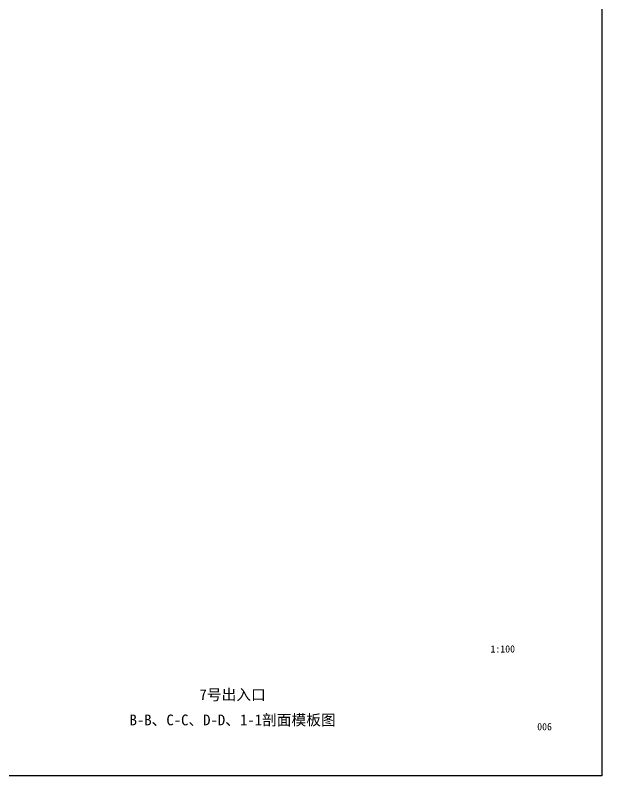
# Model space of a CAD drawing. Header units: millimetres. Extents: x -897614 to 191467, y -439928 to 101803.
# Drawn here: x -396211 to -379923, y -295322 to -274222 of the extents above; entities that cross this region are included whole.
import ezdxf
from ezdxf.enums import TextEntityAlignment as Align

# ---------------------------------------------------------------- set-up
doc = ezdxf.new("R2010")
doc.units = ezdxf.units.MM
doc.header["$LTSCALE"] = 1000
doc.layers.add('DY', color=1, linetype='Continuous', plot=False)
doc.layers.add('图框', color=3, linetype='Continuous')
doc.styles.add('TK-HZ-HT', font='', dxfattribs={"width": 0.8})
doc.styles.add('TK-HZ-ST', font='', dxfattribs={"width": 0.8})
doc.styles.get('TK-HZ-HT').set_extended_font_data('SimSun')
doc.styles.get('TK-HZ-ST').set_extended_font_data('SimSun')

msp = doc.modelspace()

# ---------------------------------------------------------------- linework, layer by layer
at = {"layer": 'DY'}
msp.add_lwpolyline([(-439323.27949, -253321.88046), (-379923.27949, -253321.88046), (-379923.27949, -295321.88046), (-439323.27949, -295321.88046)], close=True, dxfattribs=at)

# ---------------------------------------------------------------- texts
at = {"layer": '图框', "color": 7}
for s, height, style, p in [('1:100', 200, 'TK-HZ-ST', (-382673.27949, -291801.88046)), ('7号出入口', 300, 'TK-HZ-HT', (-390173.27949, -293071.88046)), ('B-B、C-C、D-D、1-1剖面模板图', 300, 'TK-HZ-HT', (-390173.27949, -293771.88046))]:
    msp.add_text(s, height=height, dxfattribs=dict(at, style=style)).set_placement(p, align=Align.MIDDLE_CENTER)
at = {"layer": '图框', "color": 7, "style": 'TK-HZ-ST'}
msp.add_text('006 ', height=200, dxfattribs=at).set_placement((-381716.92423, -294058.77046))

doc.saveas('drawing.dxf')
